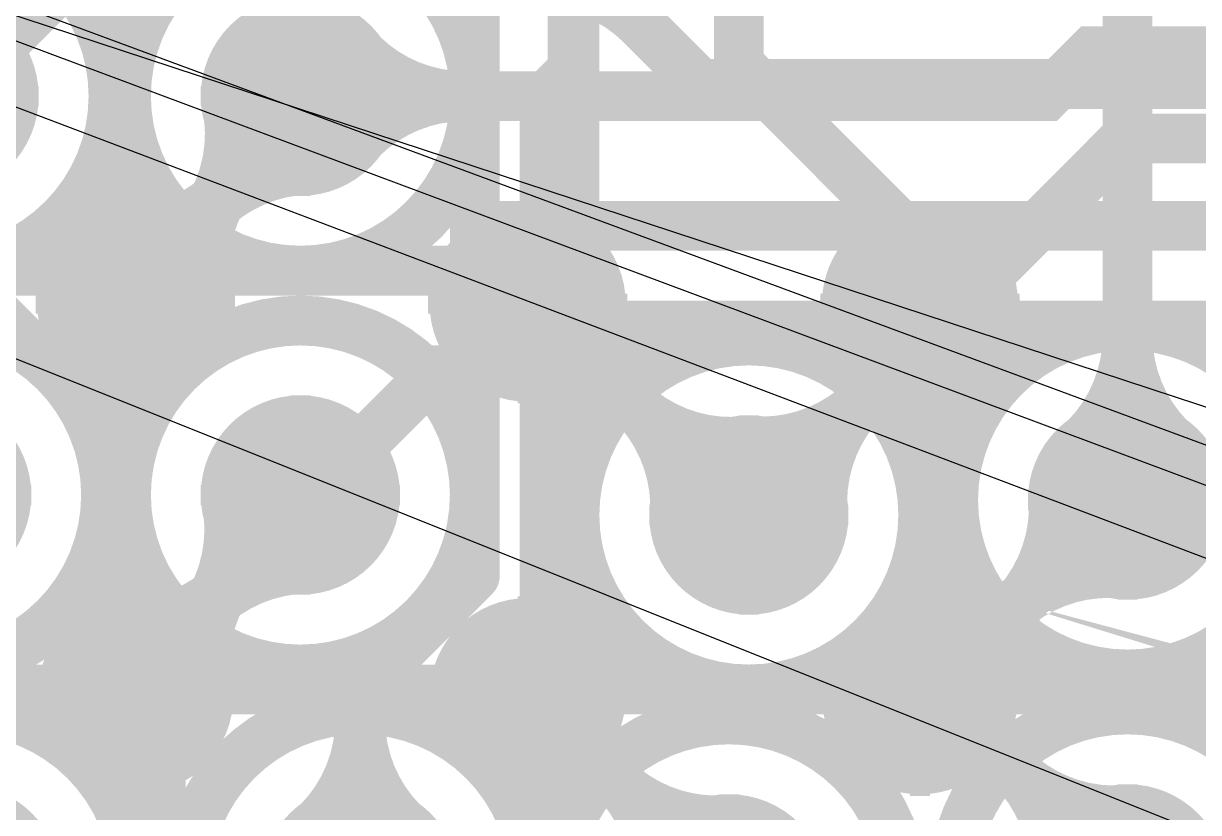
# Model space of a CAD drawing. Extents: x -4539 to 5978, y -4736 to 3041.
# Drawn here: x 1524.2 to 1642.1, y 874.2 to 953.3 of the extents above; entities that cross this region are included whole.
import ezdxf

# ---------------------------------------------------------------- set-up
doc = ezdxf.new("R2010")
doc.units = 0
for name, pattern in [('SIG_112', [2, 1, 1]), ('SIG_113', [2, 1, 1]), ('SIG_15', [2, 1, 1]), ('SIG_16', [2, 1, 1]), ('SIG_173', [2, 1, 1]), ('SIG_196', [2, 1, 1]), ('SIG_197', [2, 1, 1]), ('SIG_26', [2, 1, 1]), ('SIG_27', [2, 1, 1]), ('SIG_30', [2, 1, 1]), ('SIG_33', [2, 1, 1]), ('SIG_49', [2, 1, 1]), ('SIG_57', [2, 1, 1]), ('SIG_59', [2, 1, 1]), ('SIG_69', [2, 1, 1]), ('SIG_83', [2, 1, 1]), ('SIG_85', [2, 1, 1]), ('SIG_97', [2, 1, 1])]:
    doc.linetypes.add(name, pattern=pattern)
doc.layers.get('0').update_dxf_attribs({"color": 254, "linetype": 'CONTINUOUS'})
for name, color, linetype in [('DRIL_NPLTE_THRU_01', 16, 'CONTINUOUS'), ('DRIL_NPLTE_THRU_02', 2, 'CONTINUOUS'), ('DRIL_NPLTE_THRU_03', 34, 'CONTINUOUS'), ('DRIL_NPLTE_THRU_04', 96, 'CONTINUOUS'), ('DRIL_NPLTE_THRU_05', 6, 'CONTINUOUS'), ('DRIL_NPLTE_THRU_06', 176, 'CONTINUOUS'), ('DRIL_PLTE_THRU_01', 16, 'CONTINUOUS'), ('DRIL_PLTE_THRU_02', 2, 'CONTINUOUS'), ('DRIL_PLTE_THRU_03', 34, 'CONTINUOUS'), ('DRIL_PLTE_THRU_04', 96, 'CONTINUOUS'), ('DRIL_PLTE_THRU_05', 6, 'CONTINUOUS'), ('DRIL_PLTE_THRU_06', 176, 'CONTINUOUS'), ('DRIL_SYMBOL', 254, 'CONTINUOUS'), ('LINK_00', 254, 'CONTINUOUS'), ('PADS_BOT', 5, 'CONTINUOUS'), ('PADS_INNER', 1, 'CONTINUOUS'), ('PADS_TOP', 1, 'CONTINUOUS'), ('POUR_VOID_02', 56, 'CONTINUOUS'), ('POUR_VOID_05', 216, 'CONTINUOUS'), ('TEAR_01', 1, 'CONTINUOUS'), ('TEAR_03', 43, 'CONTINUOUS'), ('TEAR_04', 3, 'CONTINUOUS'), ('TEAR_06', 5, 'CONTINUOUS'), ('TRACE_01', 1, 'CONTINUOUS'), ('TRACE_03', 43, 'CONTINUOUS'), ('TRACE_04', 3, 'CONTINUOUS'), ('TRACE_06', 5, 'CONTINUOUS'), ('VIAPTS', 1, 'CONTINUOUS')]:
    doc.layers.add(name, color=color, linetype=linetype)

# ---------------------------------------------------------------- blocks, each defined once
blk = doc.blocks.new('POUR_VOID_762')
at = {"layer": 'POUR_VOID_02', "const_width": 5}
blk.add_lwpolyline([(-4701.7521784777, -5554, 1), (-4666.7517585302, -5554, 1)], format="xyb", close=True, dxfattribs=at)
blk = doc.blocks.new('POUR_VOID_761')
at = {"layer": 'POUR_VOID_02', "const_width": 5}
blk.add_lwpolyline([(-4702.5002099738, -5594, 1), (-4667.4997900262, -5594, 1)], format="xyb", close=True, dxfattribs=at)
blk = doc.blocks.new('POUR_VOID_592')
at = {"layer": 'POUR_VOID_02', "const_width": 5}
blk.add_lwpolyline([(-4665.5002099738, -5554, 1), (-4630.4997900262, -5554, 1)], format="xyb", close=True, dxfattribs=at)
blk = doc.blocks.new('POUR_VOID_591')
at = {"layer": 'POUR_VOID_02', "const_width": 5}
blk.add_lwpolyline([(-4665.5002099738, -5594, 1), (-4630.4997900262, -5594, 1)], format="xyb", close=True, dxfattribs=at)
blk = doc.blocks.new('POUR_VOID_590')
at = {"layer": 'POUR_VOID_02', "const_width": 5}
blk.add_lwpolyline([(-4699.5002099738, -5633, 1), (-4664.4997900262, -5633, 1)], format="xyb", close=True, dxfattribs=at)
blk = doc.blocks.new('POUR_VOID_584')
at = {"layer": 'POUR_VOID_02', "const_width": 5}
blk.add_lwpolyline([(-4659.5002099738, -5633, 1), (-4624.4997900262, -5633, 1)], format="xyb", close=True, dxfattribs=at)
blk = doc.blocks.new('POUR_VOID_560')
at = {"layer": 'POUR_VOID_02', "const_width": 5}
blk.add_lwpolyline([(-4620.5002099738, -5596, 1), (-4585.4997900262, -5596, 1)], format="xyb", close=True, dxfattribs=at)
blk = doc.blocks.new('POUR_VOID_559')
at = {"layer": 'POUR_VOID_02', "const_width": 5}
blk.add_lwpolyline([(-4622.5002099738, -5634, 1), (-4587.4997900262, -5634, 1)], format="xyb", close=True, dxfattribs=at)
blk = doc.blocks.new('POUR_VOID_542')
at = {"layer": 'POUR_VOID_02', "const_width": 5}
blk.add_lwpolyline([(-4582.5002099738, -5594.5, 1), (-4547.4997900262, -5594.5, 1)], format="xyb", close=True, dxfattribs=at)
blk = doc.blocks.new('POUR_VOID_541')
at = {"layer": 'POUR_VOID_02', "const_width": 5}
blk.add_lwpolyline([(-4582.5002099738, -5633, 1), (-4547.4997900262, -5633, 1)], format="xyb", close=True, dxfattribs=at)
blk = doc.blocks.new('POUR_OUTLINE_418')
for name in ['POUR_VOID_762', 'POUR_VOID_592', 'POUR_VOID_761', 'POUR_VOID_591', 'POUR_VOID_542', 'POUR_VOID_560', 'POUR_VOID_590', 'POUR_VOID_584', 'POUR_VOID_541', 'POUR_VOID_559']:
    blk.add_blockref(name, (0, 0))
blk = doc.blocks.new('POUR_HEADER_0')
blk.add_blockref('POUR_OUTLINE_418', (6185, 6485))
blk = doc.blocks.new('POUR_VOID_342')
at = {"layer": 'POUR_VOID_05', "const_width": 5}
blk.add_lwpolyline([(-4701.7521784777, -5554, 1), (-4666.7517585302, -5554, 1)], format="xyb", close=True, dxfattribs=at)
blk = doc.blocks.new('POUR_VOID_341')
at = {"layer": 'POUR_VOID_05', "const_width": 5}
blk.add_lwpolyline([(-4702.5002099738, -5594, 1), (-4667.4997900262, -5594, 1)], format="xyb", close=True, dxfattribs=at)
blk = doc.blocks.new('POUR_VOID_222')
at = {"layer": 'POUR_VOID_05', "const_width": 5}
blk.add_lwpolyline([(-4665.5002099738, -5554, 1), (-4630.4997900262, -5554, 1)], format="xyb", close=True, dxfattribs=at)
blk = doc.blocks.new('POUR_VOID_221')
at = {"layer": 'POUR_VOID_05', "const_width": 5}
blk.add_lwpolyline([(-4665.5002099738, -5594, 1), (-4630.4997900262, -5594, 1)], format="xyb", close=True, dxfattribs=at)
blk = doc.blocks.new('POUR_VOID_220')
at = {"layer": 'POUR_VOID_05', "const_width": 5}
blk.add_lwpolyline([(-4699.5002099738, -5633, 1), (-4664.4997900262, -5633, 1)], format="xyb", close=True, dxfattribs=at)
blk = doc.blocks.new('POUR_VOID_217')
at = {"layer": 'POUR_VOID_05', "const_width": 5}
blk.add_lwpolyline([(-4659.5002099738, -5633, 1), (-4624.4997900262, -5633, 1)], format="xyb", close=True, dxfattribs=at)
blk = doc.blocks.new('POUR_VOID_214')
at = {"layer": 'POUR_VOID_05', "const_width": 5}
blk.add_lwpolyline([(-4620.5002099738, -5596, 1), (-4585.4997900262, -5596, 1)], format="xyb", close=True, dxfattribs=at)
blk = doc.blocks.new('POUR_VOID_213')
at = {"layer": 'POUR_VOID_05', "const_width": 5}
blk.add_lwpolyline([(-4622.5002099738, -5634, 1), (-4587.4997900262, -5634, 1)], format="xyb", close=True, dxfattribs=at)
blk = doc.blocks.new('POUR_VOID_206')
at = {"layer": 'POUR_VOID_05', "const_width": 5}
blk.add_lwpolyline([(-4582.5002099738, -5594.5, 1), (-4547.4997900262, -5594.5, 1)], format="xyb", close=True, dxfattribs=at)
blk = doc.blocks.new('POUR_VOID_205')
at = {"layer": 'POUR_VOID_05', "const_width": 5}
blk.add_lwpolyline([(-4582.5002099738, -5633, 1), (-4547.4997900262, -5633, 1)], format="xyb", close=True, dxfattribs=at)
blk = doc.blocks.new('POUR_OUTLINE_162')
for name in ['POUR_VOID_342', 'POUR_VOID_222', 'POUR_VOID_341', 'POUR_VOID_221', 'POUR_VOID_206', 'POUR_VOID_214', 'POUR_VOID_220', 'POUR_VOID_217', 'POUR_VOID_205', 'POUR_VOID_213']:
    blk.add_blockref(name, (0, 0))
blk = doc.blocks.new('POUR_HEADER_3')
blk.add_blockref('POUR_OUTLINE_162', (6185, 6485))
blk = doc.blocks.new('DRIL_SYMBOL_0')
at = {"layer": 'DRIL_SYMBOL', "const_width": 2}
for points in [[(0, -10), (0, 10)], [(-10, 0), (10, 0)]]:
    blk.add_lwpolyline(points, dxfattribs=at)
blk = doc.blocks.new('DRIL_HOLE_0')
blk.add_lwpolyline([(0, 0, 1), (0, 0, 1)], format="xyb", close=True)
blk.add_blockref('DRIL_SYMBOL_0', (0, 0))
blk = doc.blocks.new('PAD_2')
blk.add_lwpolyline([(0, 0, 1), (0, 0, 1)], format="xyb", close=True)
blk = doc.blocks.new('PAD_8')
at = {"const_width": 9.842519685}
blk.add_lwpolyline([(0, -4.9212598425, 1), (0, 4.9212598425, 1)], format="xyb", close=True, dxfattribs=at)
blk = doc.blocks.new('STK_TOP_10')
at = {"layer": 'DRIL_NPLTE_THRU_01'}
blk.add_blockref('DRIL_HOLE_0', (0, 0), dxfattribs=at)
at = {"layer": 'DRIL_NPLTE_THRU_02'}
blk.add_blockref('DRIL_HOLE_0', (0, 0), dxfattribs=at)
at = {"layer": 'DRIL_NPLTE_THRU_03'}
blk.add_blockref('DRIL_HOLE_0', (0, 0), dxfattribs=at)
at = {"layer": 'DRIL_NPLTE_THRU_04'}
blk.add_blockref('DRIL_HOLE_0', (0, 0), dxfattribs=at)
at = {"layer": 'DRIL_NPLTE_THRU_05'}
blk.add_blockref('DRIL_HOLE_0', (0, 0), dxfattribs=at)
at = {"layer": 'DRIL_NPLTE_THRU_06'}
blk.add_blockref('DRIL_HOLE_0', (0, 0), dxfattribs=at)
at = {"layer": 'PADS_BOT'}
blk.add_blockref('PAD_2', (0, 0), dxfattribs=at)
at = {"layer": 'PADS_INNER'}
blk.add_blockref('PAD_2', (0, 0), dxfattribs=at)
at = {"layer": 'PADS_TOP'}
blk.add_blockref('PAD_8', (0, 0), dxfattribs=at)
blk = doc.blocks.new('SYM_TOP_8')
for p in [(177.1653543307, 216.5354330709), (216.5354330709, 216.5354330709), (255.905511811, 216.5354330709), (177.1653543307, 177.1653543307), (216.5354330709, 177.1653543307), (255.905511811, 177.1653543307)]:
    blk.add_blockref('STK_TOP_10', p)
blk = doc.blocks.new('PART_TOP_33')
blk.add_blockref('SYM_TOP_8', (0, 0))
blk = doc.blocks.new('SMOOTH_5')
at = {"const_width": 2.5}
blk.add_lwpolyline([(-1.25, 0, 1), (1.25, 0, 1)], format="xyb", close=True, dxfattribs=at)
blk = doc.blocks.new('TEAR_2008008000062')
at = {"const_width": 5}
for points in [[(11.4222834646, -11.4222834646, -0.1962616275), (7.2087926509, -1.3950131234)], [(11.4222834646, -11.4222834646, -0.0677292174), (5.9781889764, -4.2630971129)], [(11.4222834646, -11.4222834646, 0.0677292174), (4.2630971129, -5.9781889764)], [(11.4222834646, -11.4222834646, 0.1962616275), (1.3950131234, -7.2087926509)]]:
    blk.add_lwpolyline(points, format="xyb", dxfattribs=at)
for p in [(7.2087926509, -1.3950131234), (5.9781889764, -4.2630971129), (4.2630971129, -5.9781889764), (1.3950131234, -7.2087926509), (11.4222834646, -11.4222834646), (11.4222834646, -11.4222834646), (11.4222834646, -11.4222834646), (11.4222834646, -11.4222834646)]:
    blk.add_blockref('SMOOTH_5', p)
blk = doc.blocks.new('TRACE_528')
at = {"layer": 'TRACE_01', "linetype": 'SIG_15', "const_width": 5}
blk.add_lwpolyline([(1574.8031496063, 964.5669291339), (1592.1456692913, 947.2244094488), (1677.7244094488, 947.2244094488), (1712.9353543307, 982.4353543307), (1884.5064041995, 982.4353543307), (1900.0710498688, 998), (2004, 998)], dxfattribs=at)
at = {"layer": 'TEAR_01'}
blk.add_blockref('TEAR_2008008000062', (1574.8031496063, 964.5669291339), dxfattribs=at)
at = {"layer": 'TRACE_01'}
blk.add_blockref('SMOOTH_5', (1592.1456692913, 947.2244094488), dxfattribs=at)
blk = doc.blocks.new('TEAR_2008008000064')
at = {"const_width": 5}
for points in [[(16.5, 0, -0.1962618062), (6.2142782152, 4.1991338583)], [(16.5, 0, -0.06772931), (7.3969816273, 1.2387664042)], [(16.5, 0, 0.1962618062), (6.2142782152, -4.1991338583)], [(16.5, 0, 0.06772931), (7.3969816273, -1.2387664042)]]:
    blk.add_lwpolyline(points, format="xyb", dxfattribs=at)
for p in [(6.2142782152, 4.1991338583), (7.3969816273, 1.2387664042), (16.5, 0), (16.5, 0), (16.5, 0), (16.5, 0), (7.3969816273, -1.2387664042), (6.2142782152, -4.1991338583)]:
    blk.add_blockref('SMOOTH_5', p)
blk = doc.blocks.new('TRACE_416')
at = {"layer": 'TRACE_03', "linetype": 'SIG_16', "const_width": 5}
blk.add_lwpolyline([(1552, 946), (1626.8756167979, 946), (1631.3756167979, 950.5), (1776.3257217848, 950.5), (1789.4550393701, 937.3706824147), (2100.2258530184, 937.3706824147), (2120.8551706037, 958), (2144, 958)], dxfattribs=at)
at = {"layer": 'TEAR_03'}
blk.add_blockref('TEAR_2008008000064', (1552, 946), dxfattribs=at)
at = {"layer": 'TRACE_03'}
for p in [(1631.3756167979, 950.5), (1552, 946), (1626.8756167979, 946)]:
    blk.add_blockref('SMOOTH_5', p, dxfattribs=at)
blk = doc.blocks.new('TEAR_2008008000068')
at = {"const_width": 5}
for points in [[(10.0630183727, 12.636167979, -0.1962619271), (0.5741469816, 7.3200262467)], [(10.0630183727, 12.636167979, -0.0677292929), (3.5625984252, 6.4203149606)], [(10.0630183727, 12.636167979, 0.0677293733), (5.4599475066, 4.9093175853)], [(10.0630183727, 12.636167979, 0.1962617181), (7.0057742782, 2.1981102362)]]:
    blk.add_lwpolyline(points, format="xyb", dxfattribs=at)
for p in [(10.0630183727, 12.636167979), (10.0630183727, 12.636167979), (10.0630183727, 12.636167979), (10.0630183727, 12.636167979), (0.5741469816, 7.3200262467), (3.5625984252, 6.4203149606), (5.4599475066, 4.9093175853), (7.0057742782, 2.1981102362)]:
    blk.add_blockref('SMOOTH_5', p)
blk = doc.blocks.new('TEAR_2008008000069')
at = {"const_width": 5}
for points in [[(-10.2788451444, -12.907191601, 0.1962620177), (-7.1560367454, -2.2452493438)], [(-10.2788451444, -12.907191601, 0.0677293392), (-5.5770603675, -5.0146194226)], [(-10.2788451444, -12.907191601, -0.06772931), (-3.6390026247, -6.5580314961)], [(-10.2788451444, -12.907191601, -0.1962617131), (-0.5864829396, -7.4770341207)]]:
    blk.add_lwpolyline(points, format="xyb", dxfattribs=at)
for p in [(-7.1560367454, -2.2452493438), (-5.5770603675, -5.0146194226), (-3.6390026247, -6.5580314961), (-0.5864829396, -7.4770341207), (-10.2788451444, -12.907191601), (-10.2788451444, -12.907191601), (-10.2788451444, -12.907191601), (-10.2788451444, -12.907191601)]:
    blk.add_blockref('SMOOTH_5', p)
blk = doc.blocks.new('TRACE_414')
at = {"layer": 'TRACE_01', "linetype": 'SIG_16', "const_width": 5}
blk.add_lwpolyline([(1535.4330708661, 925.1968503937), (1552, 946)], dxfattribs=at)
at = {"layer": 'TEAR_01'}
for name, p in [('TEAR_2008008000069', (1552, 946)), ('TEAR_2008008000068', (1535.4330708661, 925.1968503937))]:
    blk.add_blockref(name, p, dxfattribs=at)
at = {"layer": 'TRACE_01'}
for p in [(1552, 946), (1535.4330708661, 925.1968503937)]:
    blk.add_blockref('SMOOTH_5', p, dxfattribs=at)
blk = doc.blocks.new('TRACE_580')
at = {"layer": 'TRACE_03', "linetype": 'SIG_26', "const_width": 5}
blk.add_lwpolyline([(1552, 906), (1552.5817322835, 905.4182677165), (1565.6633333333, 918.4998687664), (1580.4420997375, 918.4998687664), (1584.9422309711, 923), (1661.25, 923), (1668.75, 915.5), (1912.1243569554, 915.5), (1915.6243569554, 919), (2144, 919)], dxfattribs=at)
at = {"layer": 'TRACE_03'}
for p in [(1584.9422309711, 923), (1565.6633333333, 918.4998687664), (1580.4420997375, 918.4998687664), (1552, 906), (1552.5817322835, 905.4182677165)]:
    blk.add_blockref('SMOOTH_5', p, dxfattribs=at)
blk = doc.blocks.new('TEAR_2008008000125')
at = {"const_width": 5}
for points in [[(10.2518372703, 12.4834645669, -0.1962613833), (0.6841469816, 7.3105774278)], [(10.2518372703, 12.4834645669, -0.067729254), (3.6587139108, 6.3660367454)], [(10.2518372703, 12.4834645669, 0.0677292564), (5.5331496063, 4.8266929134)], [(10.2518372703, 12.4834645669, 0.19626163), (7.0380314961, 2.0925459318)]]:
    blk.add_lwpolyline(points, format="xyb", dxfattribs=at)
for p in [(10.2518372703, 12.4834645669), (10.2518372703, 12.4834645669), (10.2518372703, 12.4834645669), (10.2518372703, 12.4834645669), (0.6841469816, 7.3105774278), (3.6587139108, 6.3660367454), (5.5331496063, 4.8266929134), (7.0380314961, 2.0925459318)]:
    blk.add_blockref('SMOOTH_5', p)
blk = doc.blocks.new('TEAR_2008008000126')
at = {"const_width": 5}
for points in [[(-10.4717060367, -12.7512073491, 0.196261698), (-7.188976378, -2.1374278215)], [(-10.4717060367, -12.7512073491, 0.0677292978), (-5.6518110236, -4.9302099738)], [(-10.4717060367, -12.7512073491, -0.0677291639), (-3.737191601, -6.5025721785)], [(-10.4717060367, -12.7512073491, -0.1962612499), (-0.6988188976, -7.4673753281)]]:
    blk.add_lwpolyline(points, format="xyb", dxfattribs=at)
for p in [(-7.188976378, -2.1374278215), (-5.6518110236, -4.9302099738), (-3.737191601, -6.5025721785), (-0.6988188976, -7.4673753281), (-10.4717060367, -12.7512073491), (-10.4717060367, -12.7512073491), (-10.4717060367, -12.7512073491), (-10.4717060367, -12.7512073491)]:
    blk.add_blockref('SMOOTH_5', p)
blk = doc.blocks.new('TRACE_582')
at = {"layer": 'TRACE_01', "linetype": 'SIG_26', "const_width": 5}
blk.add_lwpolyline([(1535.4330708661, 885.8267716535), (1552, 906)], dxfattribs=at)
at = {"layer": 'TEAR_01'}
for name, p in [('TEAR_2008008000126', (1552, 906)), ('TEAR_2008008000125', (1535.4330708661, 885.8267716535))]:
    blk.add_blockref(name, p, dxfattribs=at)
at = {"layer": 'TRACE_01'}
for p in [(1552, 906), (1535.4330708661, 885.8267716535)]:
    blk.add_blockref('SMOOTH_5', p, dxfattribs=at)
blk = doc.blocks.new('TRACE_426')
at = {"layer": 'TRACE_03', "linetype": 'SIG_27', "const_width": 5}
blk.add_lwpolyline([(1515.7480314961, 946), (1516.3297637795, 945.4182939633), (1529.4113648294, 958.4998950131), (1535.8019422572, 958.4998950131), (1540.8020472441, 963.5), (1578.2676115486, 963.5), (1581.2676115486, 960.5), (1854.5448818898, 960.5), (1867.6741994751, 947.3706824147), (2090.3871128609, 947.3706824147), (2118.5164304462, 975.5), (2153, 975.5), (2166, 962.5), (2189.5, 962.5), (2205, 978)], dxfattribs=at)
blk = doc.blocks.new('TEAR_2008008000138')
at = {"const_width": 5}
for points in [[(0, 16.5, -0.1962618062), (-4.1991338583, 6.2142782152)], [(0, 16.5, -0.06772931), (-1.2387664042, 7.3969816273)], [(0, 16.5, 0.1962618062), (4.1991338583, 6.2142782152)], [(0, 16.5, 0.06772931), (1.2387664042, 7.3969816273)]]:
    blk.add_lwpolyline(points, format="xyb", dxfattribs=at)
for p in [(0, 16.5), (0, 16.5), (0, 16.5), (0, 16.5), (-1.2387664042, 7.3969816273), (1.2387664042, 7.3969816273), (-4.1991338583, 6.2142782152), (4.1991338583, 6.2142782152)]:
    blk.add_blockref('SMOOTH_5', p)
blk = doc.blocks.new('TRACE_1846')
at = {"layer": 'TRACE_06', "linetype": 'SIG_30', "const_width": 5}
blk.add_lwpolyline([(1558, 886.3756430446), (1558, 867)], dxfattribs=at)
at = {"layer": 'TEAR_06'}
blk.add_blockref('TEAR_2008008000138', (1558, 867), dxfattribs=at)
at = {"layer": 'TRACE_06'}
for p in [(1558, 886.3756430446), (1558, 867)]:
    blk.add_blockref('SMOOTH_5', p, dxfattribs=at)
blk = doc.blocks.new('TEAR_2008008000150')
at = {"const_width": 5}
for points in [[(11.6672703412, 11.6672703412, -0.1962619447), (1.4249343832, 7.3633858268)], [(11.6672703412, 11.6672703412, -0.0677293976), (4.3545144357, 6.1064041995)], [(11.6672703412, 11.6672703412, 0.0677293976), (6.1064041995, 4.3545144357)], [(11.6672703412, 11.6672703412, 0.1962619447), (7.3633858268, 1.4249343832)]]:
    blk.add_lwpolyline(points, format="xyb", dxfattribs=at)
for p in [(11.6672703412, 11.6672703412), (11.6672703412, 11.6672703412), (11.6672703412, 11.6672703412), (11.6672703412, 11.6672703412), (1.4249343832, 7.3633858268), (4.3545144357, 6.1064041995), (6.1064041995, 4.3545144357), (7.3633858268, 1.4249343832)]:
    blk.add_blockref('SMOOTH_5', p)
blk = doc.blocks.new('TRACE_998')
at = {"layer": 'TRACE_06', "linetype": 'SIG_33', "const_width": 5}
blk.add_lwpolyline([(1597, 904), (1634.75, 941.75), (1665.4987401575, 941.75), (1758.2677165354, 1034.518976378), (1758.2677165354, 1099.7637795276)], dxfattribs=at)
at = {"layer": 'TEAR_06'}
blk.add_blockref('TEAR_2008008000150', (1597, 904), dxfattribs=at)
at = {"layer": 'TRACE_06'}
for p in [(1634.75, 941.75), (1597, 904)]:
    blk.add_blockref('SMOOTH_5', p, dxfattribs=at)
blk = doc.blocks.new('TEAR_2008008000152')
at = {"const_width": 5}
for points in [[(11.6824146982, -11.1560892388, -0.1962618717), (7.2390026247, -1.2285564304)], [(11.6824146982, -11.1560892388, -0.0677293611), (6.0748031496, -4.1242257218)], [(11.6824146982, -11.1560892388, 0.067729327), (4.3996850394, -5.8783727034)], [(11.6824146982, -11.1560892388, 0.1962614135), (1.5607349081, -7.1747244094)]]:
    blk.add_lwpolyline(points, format="xyb", dxfattribs=at)
for p in [(7.2390026247, -1.2285564304), (6.0748031496, -4.1242257218), (4.3996850394, -5.8783727034), (1.5607349081, -7.1747244094), (11.6824146982, -11.1560892388), (11.6824146982, -11.1560892388), (11.6824146982, -11.1560892388), (11.6824146982, -11.1560892388)]:
    blk.add_blockref('SMOOTH_5', p)
blk = doc.blocks.new('TEAR_2008008000153')
at = {"const_width": 5}
for points in [[(-11.9329658793, 11.3953543307, 0.196261484), (-1.5941994751, 7.3286089239)], [(-11.9329658793, 11.3953543307, -0.1962614186), (-7.3942782152, 1.2549081365)], [(-11.9329658793, 11.3953543307, 0.0677292735), (-4.4940419948, 6.0044619423)], [(-11.9329658793, 11.3953543307, -0.067729271), (-6.2050918635, 4.2126771654)]]:
    blk.add_lwpolyline(points, format="xyb", dxfattribs=at)
for p in [(-11.9329658793, 11.3953543307), (-11.9329658793, 11.3953543307), (-11.9329658793, 11.3953543307), (-11.9329658793, 11.3953543307), (-1.5941994751, 7.3286089239), (-4.4940419948, 6.0044619423), (-6.2050918635, 4.2126771654), (-7.3942782152, 1.2549081365)]:
    blk.add_blockref('SMOOTH_5', p)
blk = doc.blocks.new('TRACE_996')
at = {"layer": 'TRACE_01', "linetype": 'SIG_33', "const_width": 5}
blk.add_lwpolyline([(1574.8031496063, 925.1968503937), (1597, 904)], dxfattribs=at)
at = {"layer": 'TEAR_01'}
for name, p in [('TEAR_2008008000152', (1574.8031496063, 925.1968503937)), ('TEAR_2008008000153', (1597, 904))]:
    blk.add_blockref(name, p, dxfattribs=at)
at = {"layer": 'TRACE_01'}
for p in [(1574.8031496063, 925.1968503937), (1597, 904)]:
    blk.add_blockref('SMOOTH_5', p, dxfattribs=at)
blk = doc.blocks.new('TEAR_2008008000207')
at = {"const_width": 5}
for points in [[(-11.6672703412, 11.6672703412, 0.1962619447), (-1.4249343832, 7.3633858268)], [(-11.6672703412, 11.6672703412, -0.1962619447), (-7.3633858268, 1.4249343832)], [(-11.6672703412, 11.6672703412, 0.0677293976), (-4.3545144357, 6.1064041995)], [(-11.6672703412, 11.6672703412, -0.0677293976), (-6.1064041995, 4.3545144357)]]:
    blk.add_lwpolyline(points, format="xyb", dxfattribs=at)
for p in [(-11.6672703412, 11.6672703412), (-11.6672703412, 11.6672703412), (-11.6672703412, 11.6672703412), (-11.6672703412, 11.6672703412), (-1.4249343832, 7.3633858268), (-4.3545144357, 6.1064041995), (-6.1064041995, 4.3545144357), (-7.3633858268, 1.4249343832)]:
    blk.add_blockref('SMOOTH_5', p)
blk = doc.blocks.new('TRACE_498')
at = {"layer": 'TRACE_04', "linetype": 'SIG_49', "const_width": 5}
blk.add_lwpolyline([(1596, 1046.2204724409), (1596, 949.2000524934), (1616, 929.2000524934), (1616, 886), (1635, 867)], dxfattribs=at)
at = {"layer": 'TEAR_04'}
blk.add_blockref('TEAR_2008008000207', (1635, 867), dxfattribs=at)
at = {"layer": 'TRACE_04'}
for p in [(1596, 949.2000524934), (1616, 929.2000524934), (1616, 886)]:
    blk.add_blockref('SMOOTH_5', p, dxfattribs=at)
blk = doc.blocks.new('TEAR_2008008000248')
at = {"const_width": 5}
for points in [[(-11.6672703412, 11.6672703412, 0.1962619447), (-1.4249343832, 7.3633858268)], [(-11.6672703412, 11.6672703412, -0.1962619447), (-7.3633858268, 1.4249343832)], [(-11.6672703412, 11.6672703412, 0.0677293976), (-4.3545144357, 6.1064041995)], [(-11.6672703412, 11.6672703412, -0.0677293976), (-6.1064041995, 4.3545144357)]]:
    blk.add_lwpolyline(points, format="xyb", dxfattribs=at)
for p in [(-11.6672703412, 11.6672703412), (-11.6672703412, 11.6672703412), (-11.6672703412, 11.6672703412), (-11.6672703412, 11.6672703412), (-1.4249343832, 7.3633858268), (-4.3545144357, 6.1064041995), (-6.1064041995, 4.3545144357), (-7.3633858268, 1.4249343832)]:
    blk.add_blockref('SMOOTH_5', p)
blk = doc.blocks.new('TRACE_1202')
at = {"layer": 'TRACE_06', "linetype": 'SIG_57', "const_width": 5}
blk.add_lwpolyline([(1561.8224409449, 1029.5), (1561.8224409449, 999.1101049869), (1579.5, 981.4325459318), (1579.5, 881.5), (1595, 866)], dxfattribs=at)
at = {"layer": 'TEAR_06'}
blk.add_blockref('TEAR_2008008000248', (1595, 866), dxfattribs=at)
at = {"layer": 'TRACE_06'}
blk.add_blockref('SMOOTH_5', (1579.5, 881.5), dxfattribs=at)
blk = doc.blocks.new('TEAR_2008008000265')
at = {"const_width": 5}
for points in [[(0, -16.5, 0.1962618062), (-4.1991338583, -6.2142782152)], [(0, -16.5, -0.1962618062), (4.1991338583, -6.2142782152)], [(0, -16.5, 0.06772931), (-1.2387664042, -7.3969816273)], [(0, -16.5, -0.06772931), (1.2387664042, -7.3969816273)]]:
    blk.add_lwpolyline(points, format="xyb", dxfattribs=at)
for p in [(-4.1991338583, -6.2142782152), (4.1991338583, -6.2142782152), (-1.2387664042, -7.3969816273), (1.2387664042, -7.3969816273), (0, -16.5), (0, -16.5), (0, -16.5), (0, -16.5)]:
    blk.add_blockref('SMOOTH_5', p)
blk = doc.blocks.new('TEAR_2008008000266')
at = {"const_width": 5}
for points in [[(0, 16.5, -0.1962618062), (-4.1991338583, 6.2142782152)], [(0, 16.5, -0.06772931), (-1.2387664042, 7.3969816273)], [(0, 16.5, 0.1962618062), (4.1991338583, 6.2142782152)], [(0, 16.5, 0.06772931), (1.2387664042, 7.3969816273)]]:
    blk.add_lwpolyline(points, format="xyb", dxfattribs=at)
for p in [(0, 16.5), (0, 16.5), (0, 16.5), (0, 16.5), (-1.2387664042, 7.3969816273), (1.2387664042, 7.3969816273), (-4.1991338583, 6.2142782152), (4.1991338583, 6.2142782152)]:
    blk.add_blockref('SMOOTH_5', p)
blk = doc.blocks.new('TRACE_536')
at = {"layer": 'TRACE_04', "linetype": 'SIG_59', "const_width": 5}
blk.add_lwpolyline([(1623.7028346457, 1038.7795275591), (1623.7028346457, 977.9594225722), (1635, 966.6622572178), (1635, 905.5)], dxfattribs=at)
at = {"layer": 'TEAR_04'}
for name, p in [('TEAR_2008008000265', (1623.7028346457, 1038.7795275591)), ('TEAR_2008008000266', (1635, 905.5))]:
    blk.add_blockref(name, p, dxfattribs=at)
at = {"layer": 'TRACE_04'}
for p in [(1623.7028346457, 1038.7795275591), (1623.7028346457, 977.9594225722), (1635, 966.6622572178), (1635, 905.5)]:
    blk.add_blockref('SMOOTH_5', p, dxfattribs=at)
blk = doc.blocks.new('TEAR_2008008000270')
at = {"const_width": 5}
for points in [[(11.7428608924, 11.0924409449, -0.1962617685), (1.5996850394, 7.1661417323)], [(11.7428608924, 11.0924409449, -0.0677292199), (4.4315748031, 5.8543832021)], [(11.7428608924, 11.0924409449, 0.0677293002), (6.0971391076, 4.0911548556)], [(11.7428608924, 11.0924409449, 0.1962615847), (7.2455643045, 1.1892125984)]]:
    blk.add_lwpolyline(points, format="xyb", dxfattribs=at)
for p in [(11.7428608924, 11.0924409449), (11.7428608924, 11.0924409449), (11.7428608924, 11.0924409449), (11.7428608924, 11.0924409449), (1.5996850394, 7.1661417323), (4.4315748031, 5.8543832021), (6.0971391076, 4.0911548556), (7.2455643045, 1.1892125984)]:
    blk.add_blockref('SMOOTH_5', p)
blk = doc.blocks.new('TEAR_2008008000271')
at = {"const_width": 5}
for points in [[(-11.9946981627, -11.3303412073, 0.1962609629), (-7.4009711286, -1.2147244094)], [(-11.9946981627, -11.3303412073, 0.067729176), (-6.2279002625, -4.1788976378)], [(-11.9946981627, -11.3303412073, -0.0677291225), (-4.5266141732, -5.9799475066)], [(-11.9946981627, -11.3303412073, -0.196261333), (-1.6339895013, -7.3198425197)]]:
    blk.add_lwpolyline(points, format="xyb", dxfattribs=at)
for p in [(-7.4009711286, -1.2147244094), (-6.2279002625, -4.1788976378), (-4.5266141732, -5.9799475066), (-1.6339895013, -7.3198425197), (-11.9946981627, -11.3303412073), (-11.9946981627, -11.3303412073), (-11.9946981627, -11.3303412073), (-11.9946981627, -11.3303412073)]:
    blk.add_blockref('SMOOTH_5', p)
blk = doc.blocks.new('TRACE_534')
at = {"layer": 'TRACE_01', "linetype": 'SIG_59', "const_width": 5}
blk.add_lwpolyline([(1614.1732283465, 885.8267716535), (1635, 905.5)], dxfattribs=at)
at = {"layer": 'TEAR_01'}
for name, p in [('TEAR_2008008000271', (1635, 905.5)), ('TEAR_2008008000270', (1614.1732283465, 885.8267716535))]:
    blk.add_blockref(name, p, dxfattribs=at)
at = {"layer": 'TRACE_01'}
for p in [(1635, 905.5), (1614.1732283465, 885.8267716535)]:
    blk.add_blockref('SMOOTH_5', p, dxfattribs=at)
blk = doc.blocks.new('TRACE_820')
at = {"layer": 'TRACE_03', "linetype": 'SIG_69', "const_width": 5}
blk.add_lwpolyline([(1439, 946), (1463.7667979003, 921.2332020997), (1475.0180577428, 921.2332020997), (1509.7512598425, 886.5), (1653.75, 886.5), (1655.75, 888.5), (1701.5, 888.5), (1729.5, 860.5), (1805, 860.5), (1821, 876.5), (1909.6243569554, 876.5), (1958.1243569554, 828), (2008, 828)], dxfattribs=at)
blk = doc.blocks.new('TRACE_2940')
at = {"layer": 'TRACE_06', "linetype": 'SIG_83', "const_width": 5}
blk.add_lwpolyline([(537.8067454068, 1122.7838057743), (603.9402624672, 1188.9173228346), (1244.8471653543, 1188.9173228346), (1322.2289238845, 1111.5355643045), (1322.2289238845, 1103.5959317585), (1347.1956430446, 1078.6292125984), (1380.0627821522, 1078.6292125984), (1404.2358005249, 1054.4561942257), (1404.2358005249, 1023.0154593176), (1439.8103149606, 987.4409448819), (1457.9377165354, 987.4409448819), (1495.7480314961, 949.6306299213), (1495.7480314961, 941.2512598425), (1510.9992913386, 926), (1519.7487401575, 926), (1533.5, 912.2487401575), (1533.5, 888), (1538, 883.5), (1538, 862.2512598425), (1552.7512598425, 847.5), (1575.5, 847.5), (1595, 828)], dxfattribs=at)
at = {"layer": 'TRACE_06'}
for p in [(1533.5, 912.2487401575), (1533.5, 888), (1538, 883.5)]:
    blk.add_blockref('SMOOTH_5', p, dxfattribs=at)
blk = doc.blocks.new('TRACE_600')
at = {"layer": 'TRACE_03', "linetype": 'SIG_85', "const_width": 5}
blk.add_lwpolyline([(361, 959), (597.7614435696, 959), (607.2614435696, 968.5), (1476.8786614173, 968.5), (1495.7480314961, 949.6306299213), (1495.7480314961, 941.2512598425), (1508.4992913386, 928.5), (1567.7744094488, 928.5), (1572.2744094488, 933), (1695, 933)], dxfattribs=at)
at = {"layer": 'TRACE_03'}
for p in [(1572.2744094488, 933), (1567.7744094488, 928.5)]:
    blk.add_blockref('SMOOTH_5', p, dxfattribs=at)
blk = doc.blocks.new('TEAR_0009009000823')
at = {"const_width": 10}
blk.add_lwpolyline([(-16.8118635171, 0), (-3.535511811, -3.535511811), (-15, 0), (-3.535511811, 3.5355643045)], close=True, dxfattribs=at)
blk = doc.blocks.new('TRACE_1718')
at = {"layer": 'TEAR_01'}
blk.add_blockref('TEAR_0009009000823', (1870, 829), dxfattribs=at)
blk = doc.blocks.new('DRIL_SYMBOL_7')
at = {"layer": 'DRIL_SYMBOL', "const_width": 2}
for points in [[(0, -10), (0, 10)], [(-10, 0), (10, 0)]]:
    blk.add_lwpolyline(points, dxfattribs=at)
blk = doc.blocks.new('DRIL_HOLE_7')
at = {"const_width": 3.5}
blk.add_lwpolyline([(-1.75, 0, 1), (1.75, 0, 1)], format="xyb", close=True, dxfattribs=at)
blk.add_blockref('DRIL_SYMBOL_7', (0, 0))
blk = doc.blocks.new('PAD_15')
at = {"const_width": 10}
blk.add_lwpolyline([(0, -5, 1), (0, 5, 1)], format="xyb", close=True, dxfattribs=at)
blk = doc.blocks.new('STK_TOP_26')
at = {"layer": 'DRIL_PLTE_THRU_01'}
blk.add_blockref('DRIL_HOLE_7', (0, 0), dxfattribs=at)
at = {"layer": 'DRIL_PLTE_THRU_02'}
blk.add_blockref('DRIL_HOLE_7', (0, 0), dxfattribs=at)
at = {"layer": 'DRIL_PLTE_THRU_03'}
blk.add_blockref('DRIL_HOLE_7', (0, 0), dxfattribs=at)
at = {"layer": 'DRIL_PLTE_THRU_04'}
blk.add_blockref('DRIL_HOLE_7', (0, 0), dxfattribs=at)
at = {"layer": 'DRIL_PLTE_THRU_05'}
blk.add_blockref('DRIL_HOLE_7', (0, 0), dxfattribs=at)
at = {"layer": 'DRIL_PLTE_THRU_06'}
blk.add_blockref('DRIL_HOLE_7', (0, 0), dxfattribs=at)
at = {"layer": 'PADS_BOT'}
blk.add_blockref('PAD_15', (0, 0), dxfattribs=at)
at = {"layer": 'PADS_INNER'}
blk.add_blockref('PAD_15', (0, 0), dxfattribs=at)
at = {"layer": 'PADS_TOP'}
blk.add_blockref('PAD_15', (0, 0), dxfattribs=at)
blk = doc.blocks.new('SYM_TOP_2')
blk.add_blockref('STK_TOP_26', (0, 0))

msp = doc.modelspace()

# ---------------------------------------------------------------- linework, layer by layer
at = {"layer": 'LINK_00', "linetype": 'SIG_196'}
msp.add_line((166.1417322835, 1400), (1755, 878), dxfattribs=at)
at = {"layer": 'LINK_00', "linetype": 'SIG_173'}
for p in [(1835.5905511811, 835), (2156, 721), (2323, 642), (2210.4264041995, 645)]:
    msp.add_line(p, (322.0472440945, 1400), dxfattribs=at)
at = {"layer": 'TRACE_04', "linetype": 'SIG_113', "const_width": 5}
for points in [[(1534.5, 926), (1534.5, 983.5887926509), (1544.3224409449, 993.4112335958), (1544.3224409449, 1031)], [(1534.5, 887), (1534.5, 926)], [(1534.5, 887), (1535.5, 886)], [(1535.5, 867), (1535.5, 886)]]:
    msp.add_lwpolyline(points, dxfattribs=at)
at = {"layer": 'TRACE_04', "linetype": 'SIG_112', "const_width": 5}
msp.add_lwpolyline([(1534.5, 747), (1534.5, 758.8252493438), (1576.5, 800.8252493438), (1576.5, 945.8387926509), (1579.3224409449, 948.6612335958), (1579.3224409449, 1029.5)], dxfattribs=at)
at = {"layer": 'TRACE_06', "linetype": 'SIG_30', "const_width": 5}
for points in [[(1534.6435170604, 1063.7047244094), (1534.6435170604, 1047.927664042), (1544.3224409449, 1038.2487401575), (1544.3224409449, 990.5781102362), (1569.5, 965.4005511811), (1569.5, 926)], [(1569.5, 926), (1569.5, 897.8756430446)], [(1558, 886.3756430446), (1569.5, 897.8756430446)]]:
    msp.add_lwpolyline(points, dxfattribs=at)

# ---------------------------------------------------------------- block references
at = {"linetype": 'SIG_173'}
msp.add_blockref('POUR_HEADER_0', (15, 15), dxfattribs=at)
at = {"linetype": 'SIG_196'}
msp.add_blockref('POUR_HEADER_3', (15, 15), dxfattribs=at)
for name, p in [('TRACE_2940', (0, 0)), ('TRACE_998', (0, 0)), ('PART_TOP_33', (1358.2677165354, 708.6614173228)), ('TRACE_498', (0, 0)), ('TRACE_536', (0, 0)), ('TRACE_1202', (0, 0)), ('TRACE_528', (0, 0)), ('TRACE_426', (0, 0)), ('TRACE_600', (0, 0)), ('TRACE_416', (0, 0)), ('TRACE_820', (0, 0)), ('TRACE_414', (0, 0)), ('TRACE_996', (0, 0)), ('TRACE_580', (0, 0)), ('TRACE_582', (0, 0)), ('TRACE_534', (0, 0)), ('TRACE_1718', (0, 0)), ('TRACE_1846', (0, 0))]:
    msp.add_blockref(name, p)
at = {"layer": 'TRACE_04'}
for p in [(1579.3224409449, 948.6612335958), (1576.5, 945.8387926509), (1534.5, 926), (1534.5, 926), (1534.5, 887), (1534.5, 887), (1535.5, 886), (1535.5, 886)]:
    msp.add_blockref('SMOOTH_5', p, dxfattribs=at)
at = {"layer": 'TRACE_06'}
for p in [(1569.5, 926), (1569.5, 926), (1569.5, 897.8756430446), (1569.5, 897.8756430446), (1558, 886.3756430446)]:
    msp.add_blockref('SMOOTH_5', p, dxfattribs=at)
at = {"layer": 'VIAPTS', "linetype": 'SIG_27'}
msp.add_blockref('SYM_TOP_2', (1515.7480314961, 946), dxfattribs=at)
at = {"layer": 'VIAPTS', "linetype": 'SIG_16'}
msp.add_blockref('SYM_TOP_2', (1552, 946), dxfattribs=at)
at = {"layer": 'VIAPTS', "linetype": 'SIG_197'}
msp.add_blockref('SYM_TOP_2', (1515, 906), dxfattribs=at)
at = {"layer": 'VIAPTS', "linetype": 'SIG_26'}
msp.add_blockref('SYM_TOP_2', (1552, 906), dxfattribs=at)
at = {"layer": 'VIAPTS', "linetype": 'SIG_59'}
msp.add_blockref('SYM_TOP_2', (1635, 905.5), dxfattribs=at)
at = {"layer": 'VIAPTS', "linetype": 'SIG_33'}
msp.add_blockref('SYM_TOP_2', (1597, 904), dxfattribs=at)
at = {"layer": 'VIAPTS', "linetype": 'SIG_97'}
msp.add_blockref('SYM_TOP_2', (1518, 867), dxfattribs=at)
at = {"layer": 'VIAPTS', "linetype": 'SIG_30'}
msp.add_blockref('SYM_TOP_2', (1558, 867), dxfattribs=at)
at = {"layer": 'VIAPTS', "linetype": 'SIG_49'}
msp.add_blockref('SYM_TOP_2', (1635, 867), dxfattribs=at)
at = {"layer": 'VIAPTS', "linetype": 'SIG_57'}
msp.add_blockref('SYM_TOP_2', (1595, 866), dxfattribs=at)

doc.saveas('drawing.dxf')
